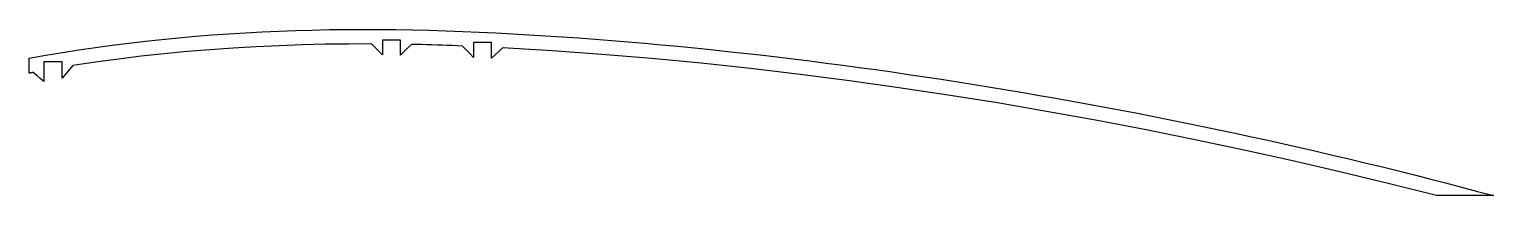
# Model space of a CAD drawing. Header units: millimetres. Extents: x 86 to 488, y 4 to 50.
import ezdxf

# ---------------------------------------------------------------- set-up
doc = ezdxf.new("R2010")
doc.units = ezdxf.units.MM

msp = doc.modelspace()

# ---------------------------------------------------------------- linework, layer by layer
msp.add_lwpolyline([(86, 37.74), (86, 41.81), (90.53, 42.63), (95.08, 43.4), (99.63, 44.12), (104.18, 44.79), (108.74, 45.41), (113.31, 45.99), (117.88, 46.52), (122.45, 47.01), (127.03, 47.45), (131.61, 47.85), (136.2, 48.22), (140.79, 48.54), (145.37, 48.82), (149.96, 49.07), (154.56, 49.27), (159.15, 49.44), (163.74, 49.57), (168.34, 49.67), (172.93, 49.73), (177.53, 49.75), (186.72, 49.69), (191.31, 49.62), (195.9, 49.5), (200.5, 49.36), (205.07, 49.18), (209.6, 48.99), (214.16, 48.77), (218.71, 48.53), (223.26, 48.27), (227.81, 48), (232.36, 47.7), (236.91, 47.38), (241.45, 47.05), (246, 46.69), (250.54, 46.32), (255.08, 45.93), (259.62, 45.53), (264.16, 45.1), (268.7, 44.66), (273.23, 44.2), (277.77, 43.72), (282.3, 43.23), (286.83, 42.72), (291.36, 42.19), (295.88, 41.65), (300.41, 41.09), (304.93, 40.52), (309.45, 39.93), (313.97, 39.32), (318.49, 38.7), (323.01, 38.06), (327.52, 37.41), (332.03, 36.75), (336.54, 36.06), (341.05, 35.37), (345.55, 34.65), (350.05, 33.93), (354.55, 33.19), (359.05, 32.43), (363.55, 31.66), (368.04, 30.87), (372.53, 30.07), (377.02, 29.26), (381.5, 28.43), (385.99, 27.58), (390.47, 26.73), (394.95, 25.85), (399.42, 24.97), (403.89, 24.07), (408.36, 23.15), (412.83, 22.22), (417.3, 21.27), (421.76, 20.31), (426.22, 19.34), (430.67, 18.35), (435.12, 17.35), (439.57, 16.33), (444.02, 15.3), (448.46, 14.25), (452.9, 13.19), (457.34, 12.11), (461.78, 11.02), (466.2, 9.92), (470.64, 8.79), (475.05, 7.66), (479.49, 6.51), (483.88, 5.34), (488.3, 4.16), (472.61, 4.16), (459.32, 7.51), (445.99, 10.73), (432.64, 13.81), (419.25, 16.76), (405.84, 19.59), (392.4, 22.28), (378.94, 24.84), (365.46, 27.27), (351.96, 29.57), (338.43, 31.73), (324.89, 33.75), (311.33, 35.64), (297.75, 37.39), (284.15, 39), (270.55, 40.45), (256.92, 41.75), (243.29, 42.89), (229.65, 43.87), (216, 44.67), (215, 43.72), (214, 42.77), (213, 41.82), (213, 46.18), (208, 46.18), (208, 42.05), (207, 43.1), (206, 44.14), (205, 45.18), (203.61, 45.24), (202.21, 45.29), (200.81, 45.34), (199.41, 45.39), (198.01, 45.44), (196.6, 45.48), (195.2, 45.52), (193.8, 45.56), (192.4, 45.59), (191, 45.62), (190, 44.64), (189, 43.66), (188, 42.67), (188, 46.75), (183, 46.75), (183, 42.73), (182, 43.74), (181, 44.74), (180, 45.75), (173.67, 45.73), (167.33, 45.65), (161, 45.5), (154.67, 45.27), (148.34, 44.98), (142.01, 44.62), (135.7, 44.17), (129.38, 43.65), (123.08, 43.05), (116.78, 42.37), (110.5, 41.61), (104.22, 40.75), (97.96, 39.81), (96.97, 38.65), (95.99, 37.49), (95, 36.33), (95, 40.81), (90, 40.81), (90, 35.48), (89.02, 36.3), (88.03, 37.12), (87.05, 37.94), (86.9, 37.91), (86.75, 37.89), (86.6, 37.86), (86.45, 37.83), (86.3, 37.8), (86.15, 37.77), (86, 37.74)], close=True)

doc.saveas('drawing.dxf')
